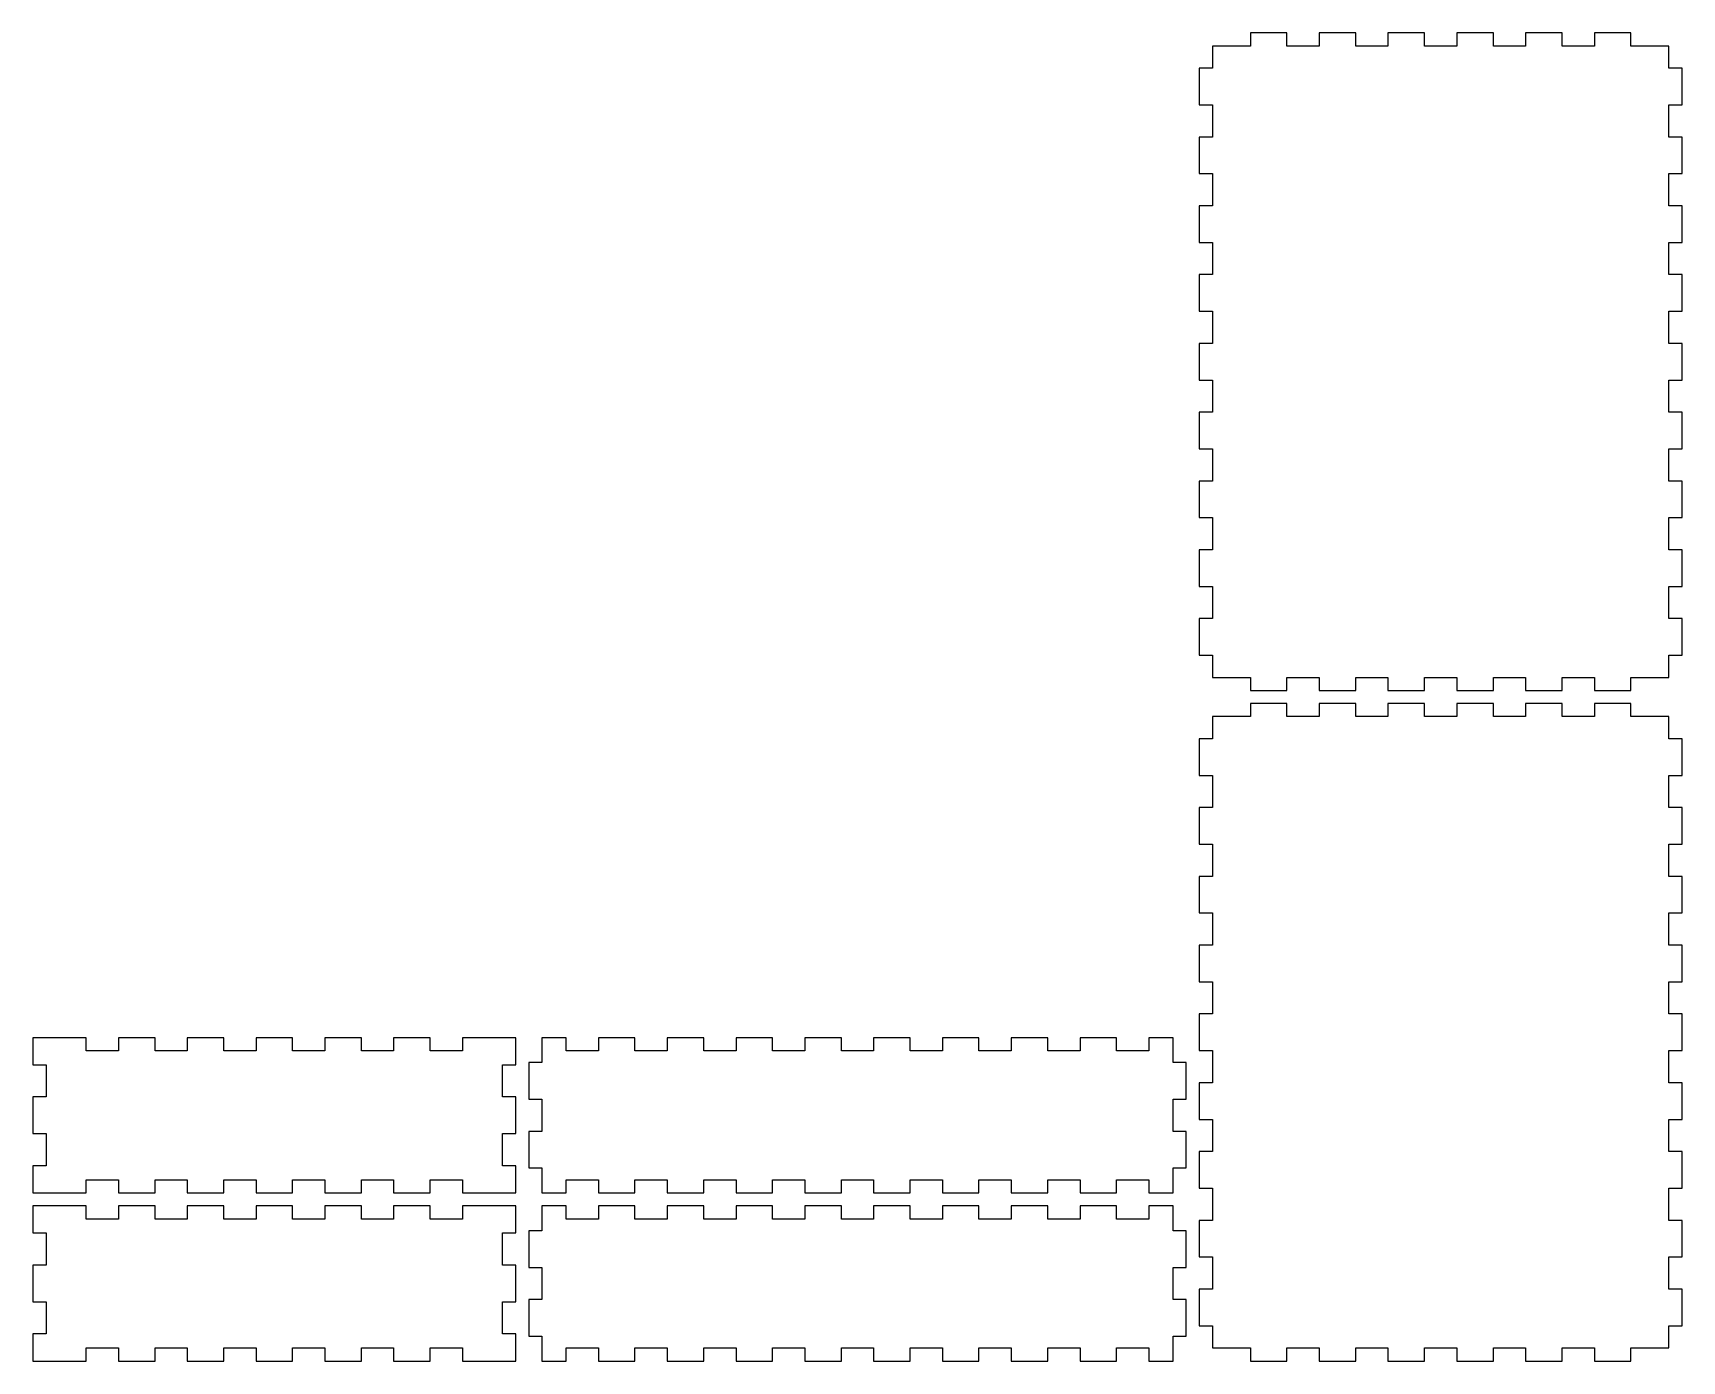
# Model space of a CAD drawing. Header units: millimetres. Extents: x 0 to 378, y 3 to 307.
import ezdxf

# ---------------------------------------------------------------- set-up
doc = ezdxf.new("R2010")
doc.units = ezdxf.units.MM

msp = doc.modelspace()

# ---------------------------------------------------------------- linework, layer by layer
at = {"layer": 'back_outsideCutPath'}
for p, q in [((12.1875, 77), (0, 77)), ((0, 77), (0, 70.8125)), ((12.1875, 74), (12.1875, 77)), ((27.9375, 77), (19.5625, 77)), ((19.5625, 77), (19.5625, 74)), ((27.9375, 74), (27.9375, 77)), ((43.6875, 77), (35.3125, 77)), ((35.3125, 77), (35.3125, 74)), ((43.6875, 74), (43.6875, 77)), ((59.4375, 77), (51.0625, 77)), ((51.0625, 77), (51.0625, 74)), ((59.4375, 74), (59.4375, 77)), ((75.1875, 77), (66.8125, 77)), ((66.8125, 77), (66.8125, 74)), ((75.1875, 74), (75.1875, 77)), ((90.9375, 77), (82.5625, 77)), ((82.5625, 77), (82.5625, 74)), ((90.9375, 74), (90.9375, 77)), ((110.5, 77), (98.3125, 77)), ((98.3125, 77), (98.3125, 74)), ((110.5, 70.8125), (110.5, 77)), ((19.5625, 74), (12.1875, 74)), ((35.3125, 74), (27.9375, 74)), ((51.0625, 74), (43.6875, 74)), ((66.8125, 74), (59.4375, 74)), ((82.5625, 74), (75.1875, 74)), ((98.3125, 74), (90.9375, 74)), ((0, 70.8125), (3, 70.8125)), ((3, 70.8125), (3, 63.4375)), ((107.5, 63.4375), (107.5, 70.8125)), ((107.5, 70.8125), (110.5, 70.8125)), ((3, 63.4375), (0, 63.4375)), ((0, 63.4375), (0, 55.0625)), ((110.5, 63.4375), (107.5, 63.4375)), ((110.5, 55.0625), (110.5, 63.4375)), ((0, 55.0625), (3, 55.0625)), ((3, 55.0625), (3, 47.6875)), ((107.5, 47.6875), (107.5, 55.0625)), ((107.5, 55.0625), (110.5, 55.0625)), ((3, 47.6875), (0, 47.6875)), ((0, 47.6875), (0, 41.5)), ((110.5, 47.6875), (107.5, 47.6875)), ((110.5, 41.5), (110.5, 47.6875)), ((12.1875, 44.5), (19.5625, 44.5)), ((12.1875, 41.5), (12.1875, 44.5)), ((19.5625, 44.5), (19.5625, 41.5)), ((27.9375, 41.5), (27.9375, 44.5)), ((27.9375, 44.5), (35.3125, 44.5)), ((35.3125, 44.5), (35.3125, 41.5)), ((43.6875, 41.5), (43.6875, 44.5)), ((43.6875, 44.5), (51.0625, 44.5)), ((51.0625, 44.5), (51.0625, 41.5)), ((59.4375, 41.5), (59.4375, 44.5)), ((59.4375, 44.5), (66.8125, 44.5)), ((66.8125, 44.5), (66.8125, 41.5)), ((75.1875, 41.5), (75.1875, 44.5)), ((75.1875, 44.5), (82.5625, 44.5)), ((82.5625, 44.5), (82.5625, 41.5)), ((90.9375, 41.5), (90.9375, 44.5)), ((90.9375, 44.5), (98.3125, 44.5)), ((98.3125, 44.5), (98.3125, 41.5)), ((0, 41.5), (12.1875, 41.5)), ((19.5625, 41.5), (27.9375, 41.5)), ((35.3125, 41.5), (43.6875, 41.5)), ((51.0625, 41.5), (59.4375, 41.5)), ((66.8125, 41.5), (75.1875, 41.5)), ((82.5625, 41.5), (90.9375, 41.5)), ((98.3125, 41.5), (110.5, 41.5))]:
    msp.add_line(p, q, dxfattribs=at)
at = {"layer": 'bottom_outsideCutPath'}
for p, q in [((287.0625, 307), (278.6875, 307)), ((278.6875, 307), (278.6875, 304)), ((287.0625, 304), (287.0625, 307)), ((302.8125, 307), (294.4375, 307)), ((294.4375, 307), (294.4375, 304)), ((302.8125, 304), (302.8125, 307)), ((318.5625, 307), (310.1875, 307)), ((310.1875, 307), (310.1875, 304)), ((318.5625, 304), (318.5625, 307)), ((334.3125, 307), (325.9375, 307)), ((325.9375, 307), (325.9375, 304)), ((334.3125, 304), (334.3125, 307)), ((350.0625, 307), (341.6875, 307)), ((341.6875, 307), (341.6875, 304)), ((350.0625, 304), (350.0625, 307)), ((365.8125, 307), (357.4375, 307)), ((357.4375, 307), (357.4375, 304)), ((365.8125, 304), (365.8125, 307)), ((278.6875, 304), (270, 304)), ((270, 304), (270, 298.9375)), ((294.4375, 304), (287.0625, 304)), ((310.1875, 304), (302.8125, 304)), ((325.9375, 304), (318.5625, 304)), ((341.6875, 304), (334.3125, 304)), ((357.4375, 304), (350.0625, 304)), ((374.5, 304), (365.8125, 304)), ((374.5, 298.9375), (374.5, 304)), ((270, 298.9375), (267, 298.9375)), ((267, 298.9375), (267, 290.5625)), ((377.5, 298.9375), (374.5, 298.9375)), ((377.5, 290.5625), (377.5, 298.9375)), ((267, 290.5625), (270, 290.5625)), ((270, 290.5625), (270, 283.1875)), ((374.5, 283.1875), (374.5, 290.5625)), ((374.5, 290.5625), (377.5, 290.5625)), ((270, 283.1875), (267, 283.1875)), ((267, 283.1875), (267, 274.8125)), ((377.5, 283.1875), (374.5, 283.1875)), ((377.5, 274.8125), (377.5, 283.1875)), ((267, 274.8125), (270, 274.8125)), ((270, 274.8125), (270, 267.4375)), ((374.5, 267.4375), (374.5, 274.8125)), ((374.5, 274.8125), (377.5, 274.8125)), ((270, 267.4375), (267, 267.4375)), ((267, 267.4375), (267, 259.0625)), ((377.5, 267.4375), (374.5, 267.4375)), ((377.5, 259.0625), (377.5, 267.4375)), ((267, 259.0625), (270, 259.0625)), ((270, 259.0625), (270, 251.6875)), ((374.5, 251.6875), (374.5, 259.0625)), ((374.5, 259.0625), (377.5, 259.0625)), ((270, 251.6875), (267, 251.6875)), ((267, 251.6875), (267, 243.3125)), ((377.5, 251.6875), (374.5, 251.6875)), ((377.5, 243.3125), (377.5, 251.6875)), ((267, 243.3125), (270, 243.3125)), ((270, 243.3125), (270, 235.9375)), ((374.5, 235.9375), (374.5, 243.3125)), ((374.5, 243.3125), (377.5, 243.3125)), ((270, 235.9375), (267, 235.9375)), ((267, 235.9375), (267, 227.5625)), ((377.5, 235.9375), (374.5, 235.9375)), ((377.5, 227.5625), (377.5, 235.9375)), ((267, 227.5625), (270, 227.5625)), ((270, 227.5625), (270, 220.1875)), ((374.5, 220.1875), (374.5, 227.5625)), ((374.5, 227.5625), (377.5, 227.5625)), ((270, 220.1875), (267, 220.1875)), ((267, 220.1875), (267, 211.8125)), ((377.5, 220.1875), (374.5, 220.1875)), ((377.5, 211.8125), (377.5, 220.1875)), ((267, 211.8125), (270, 211.8125)), ((270, 211.8125), (270, 204.4375)), ((374.5, 204.4375), (374.5, 211.8125)), ((374.5, 211.8125), (377.5, 211.8125)), ((270, 204.4375), (267, 204.4375)), ((267, 204.4375), (267, 196.0625)), ((377.5, 204.4375), (374.5, 204.4375)), ((377.5, 196.0625), (377.5, 204.4375)), ((267, 196.0625), (270, 196.0625)), ((270, 196.0625), (270, 188.6875)), ((374.5, 188.6875), (374.5, 196.0625)), ((374.5, 196.0625), (377.5, 196.0625)), ((270, 188.6875), (267, 188.6875)), ((267, 188.6875), (267, 180.3125)), ((377.5, 188.6875), (374.5, 188.6875)), ((377.5, 180.3125), (377.5, 188.6875)), ((267, 180.3125), (270, 180.3125)), ((270, 180.3125), (270, 172.9375)), ((374.5, 172.9375), (374.5, 180.3125)), ((374.5, 180.3125), (377.5, 180.3125)), ((270, 172.9375), (267, 172.9375)), ((267, 172.9375), (267, 164.5625)), ((377.5, 172.9375), (374.5, 172.9375)), ((377.5, 164.5625), (377.5, 172.9375)), ((267, 164.5625), (270, 164.5625)), ((270, 164.5625), (270, 159.5)), ((374.5, 159.5), (374.5, 164.5625)), ((374.5, 164.5625), (377.5, 164.5625)), ((270, 159.5), (278.6875, 159.5)), ((278.6875, 159.5), (278.6875, 156.5)), ((287.0625, 159.5), (294.4375, 159.5)), ((287.0625, 156.5), (287.0625, 159.5)), ((294.4375, 159.5), (294.4375, 156.5)), ((302.8125, 156.5), (302.8125, 159.5)), ((302.8125, 159.5), (310.1875, 159.5)), ((310.1875, 159.5), (310.1875, 156.5)), ((318.5625, 156.5), (318.5625, 159.5)), ((318.5625, 159.5), (325.9375, 159.5)), ((325.9375, 159.5), (325.9375, 156.5)), ((334.3125, 156.5), (334.3125, 159.5)), ((334.3125, 159.5), (341.6875, 159.5)), ((341.6875, 159.5), (341.6875, 156.5)), ((350.0625, 156.5), (350.0625, 159.5)), ((350.0625, 159.5), (357.4375, 159.5)), ((357.4375, 159.5), (357.4375, 156.5)), ((365.8125, 156.5), (365.8125, 159.5)), ((365.8125, 159.5), (374.5, 159.5)), ((278.6875, 156.5), (287.0625, 156.5)), ((294.4375, 156.5), (302.8125, 156.5)), ((310.1875, 156.5), (318.5625, 156.5)), ((325.9375, 156.5), (334.3125, 156.5)), ((341.6875, 156.5), (350.0625, 156.5)), ((357.4375, 156.5), (365.8125, 156.5))]:
    msp.add_line(p, q, dxfattribs=at)
at = {"layer": 'front_outsideCutPath'}
for p, q in [((12.1875, 38.5), (0, 38.5)), ((0, 38.5), (0, 32.3125)), ((12.1875, 35.5), (12.1875, 38.5)), ((27.9375, 38.5), (19.5625, 38.5)), ((19.5625, 38.5), (19.5625, 35.5)), ((27.9375, 35.5), (27.9375, 38.5)), ((43.6875, 38.5), (35.3125, 38.5)), ((35.3125, 38.5), (35.3125, 35.5)), ((43.6875, 35.5), (43.6875, 38.5)), ((59.4375, 38.5), (51.0625, 38.5)), ((51.0625, 38.5), (51.0625, 35.5)), ((59.4375, 35.5), (59.4375, 38.5)), ((75.1875, 38.5), (66.8125, 38.5)), ((66.8125, 38.5), (66.8125, 35.5)), ((75.1875, 35.5), (75.1875, 38.5)), ((90.9375, 38.5), (82.5625, 38.5)), ((82.5625, 38.5), (82.5625, 35.5)), ((90.9375, 35.5), (90.9375, 38.5)), ((110.5, 38.5), (98.3125, 38.5)), ((98.3125, 38.5), (98.3125, 35.5)), ((110.5, 32.3125), (110.5, 38.5)), ((19.5625, 35.5), (12.1875, 35.5)), ((35.3125, 35.5), (27.9375, 35.5)), ((51.0625, 35.5), (43.6875, 35.5)), ((66.8125, 35.5), (59.4375, 35.5)), ((82.5625, 35.5), (75.1875, 35.5)), ((98.3125, 35.5), (90.9375, 35.5)), ((0, 32.3125), (3, 32.3125)), ((3, 32.3125), (3, 24.9375)), ((107.5, 24.9375), (107.5, 32.3125)), ((107.5, 32.3125), (110.5, 32.3125)), ((3, 24.9375), (0, 24.9375)), ((0, 24.9375), (0, 16.5625)), ((110.5, 24.9375), (107.5, 24.9375)), ((110.5, 16.5625), (110.5, 24.9375)), ((0, 16.5625), (3, 16.5625)), ((3, 16.5625), (3, 9.1875)), ((107.5, 9.1875), (107.5, 16.5625)), ((107.5, 16.5625), (110.5, 16.5625)), ((3, 9.1875), (0, 9.1875)), ((0, 9.1875), (0, 3)), ((110.5, 9.1875), (107.5, 9.1875)), ((110.5, 3), (110.5, 9.1875)), ((12.1875, 6), (19.5625, 6)), ((12.1875, 3), (12.1875, 6)), ((19.5625, 6), (19.5625, 3)), ((27.9375, 3), (27.9375, 6)), ((27.9375, 6), (35.3125, 6)), ((35.3125, 6), (35.3125, 3)), ((43.6875, 3), (43.6875, 6)), ((43.6875, 6), (51.0625, 6)), ((51.0625, 6), (51.0625, 3)), ((59.4375, 3), (59.4375, 6)), ((59.4375, 6), (66.8125, 6)), ((66.8125, 6), (66.8125, 3)), ((75.1875, 3), (75.1875, 6)), ((75.1875, 6), (82.5625, 6)), ((82.5625, 6), (82.5625, 3)), ((90.9375, 3), (90.9375, 6)), ((90.9375, 6), (98.3125, 6)), ((98.3125, 6), (98.3125, 3)), ((0, 3), (12.1875, 3)), ((19.5625, 3), (27.9375, 3)), ((35.3125, 3), (43.6875, 3)), ((51.0625, 3), (59.4375, 3)), ((66.8125, 3), (75.1875, 3)), ((82.5625, 3), (90.9375, 3)), ((98.3125, 3), (110.5, 3))]:
    msp.add_line(p, q, dxfattribs=at)
at = {"layer": 'left_outsideCutPath'}
for p, q in [((122.0625, 38.5), (116.5, 38.5)), ((116.5, 38.5), (116.5, 32.8125)), ((122.0625, 35.5), (122.0625, 38.5)), ((137.8125, 38.5), (129.4375, 38.5)), ((129.4375, 38.5), (129.4375, 35.5)), ((137.8125, 35.5), (137.8125, 38.5)), ((153.5625, 38.5), (145.1875, 38.5)), ((145.1875, 38.5), (145.1875, 35.5)), ((153.5625, 35.5), (153.5625, 38.5)), ((169.3125, 38.5), (160.9375, 38.5)), ((160.9375, 38.5), (160.9375, 35.5)), ((169.3125, 35.5), (169.3125, 38.5)), ((185.0625, 38.5), (176.6875, 38.5)), ((176.6875, 38.5), (176.6875, 35.5)), ((185.0625, 35.5), (185.0625, 38.5)), ((200.8125, 38.5), (192.4375, 38.5)), ((192.4375, 38.5), (192.4375, 35.5)), ((200.8125, 35.5), (200.8125, 38.5)), ((216.5625, 38.5), (208.1875, 38.5)), ((208.1875, 38.5), (208.1875, 35.5)), ((216.5625, 35.5), (216.5625, 38.5)), ((232.3125, 38.5), (223.9375, 38.5)), ((223.9375, 38.5), (223.9375, 35.5)), ((232.3125, 35.5), (232.3125, 38.5)), ((248.0625, 38.5), (239.6875, 38.5)), ((239.6875, 38.5), (239.6875, 35.5)), ((248.0625, 35.5), (248.0625, 38.5)), ((261, 38.5), (255.4375, 38.5)), ((255.4375, 38.5), (255.4375, 35.5)), ((261, 32.8125), (261, 38.5)), ((129.4375, 35.5), (122.0625, 35.5)), ((145.1875, 35.5), (137.8125, 35.5)), ((160.9375, 35.5), (153.5625, 35.5)), ((176.6875, 35.5), (169.3125, 35.5)), ((192.4375, 35.5), (185.0625, 35.5)), ((208.1875, 35.5), (200.8125, 35.5)), ((223.9375, 35.5), (216.5625, 35.5)), ((239.6875, 35.5), (232.3125, 35.5)), ((255.4375, 35.5), (248.0625, 35.5)), ((116.5, 32.8125), (113.5, 32.8125)), ((113.5, 32.8125), (113.5, 24.4375)), ((264, 32.8125), (261, 32.8125)), ((264, 24.4375), (264, 32.8125)), ((113.5, 24.4375), (116.5, 24.4375)), ((116.5, 24.4375), (116.5, 17.0625)), ((261, 17.0625), (261, 24.4375)), ((261, 24.4375), (264, 24.4375)), ((116.5, 17.0625), (113.5, 17.0625)), ((113.5, 17.0625), (113.5, 8.6875)), ((264, 17.0625), (261, 17.0625)), ((264, 8.6875), (264, 17.0625)), ((113.5, 8.6875), (116.5, 8.6875)), ((116.5, 8.6875), (116.5, 3)), ((261, 3), (261, 8.6875)), ((261, 8.6875), (264, 8.6875)), ((122.0625, 6), (129.4375, 6)), ((122.0625, 3), (122.0625, 6)), ((129.4375, 6), (129.4375, 3)), ((137.8125, 3), (137.8125, 6)), ((137.8125, 6), (145.1875, 6)), ((145.1875, 6), (145.1875, 3)), ((153.5625, 3), (153.5625, 6)), ((153.5625, 6), (160.9375, 6)), ((160.9375, 6), (160.9375, 3)), ((169.3125, 3), (169.3125, 6)), ((169.3125, 6), (176.6875, 6)), ((176.6875, 6), (176.6875, 3)), ((185.0625, 3), (185.0625, 6)), ((185.0625, 6), (192.4375, 6)), ((192.4375, 6), (192.4375, 3)), ((200.8125, 3), (200.8125, 6)), ((200.8125, 6), (208.1875, 6)), ((208.1875, 6), (208.1875, 3)), ((216.5625, 3), (216.5625, 6)), ((216.5625, 6), (223.9375, 6)), ((223.9375, 6), (223.9375, 3)), ((232.3125, 3), (232.3125, 6)), ((232.3125, 6), (239.6875, 6)), ((239.6875, 6), (239.6875, 3)), ((248.0625, 3), (248.0625, 6)), ((248.0625, 6), (255.4375, 6)), ((255.4375, 6), (255.4375, 3)), ((116.5, 3), (122.0625, 3)), ((129.4375, 3), (137.8125, 3)), ((145.1875, 3), (153.5625, 3)), ((160.9375, 3), (169.3125, 3)), ((176.6875, 3), (185.0625, 3)), ((192.4375, 3), (200.8125, 3)), ((208.1875, 3), (216.5625, 3)), ((223.9375, 3), (232.3125, 3)), ((239.6875, 3), (248.0625, 3)), ((255.4375, 3), (261, 3))]:
    msp.add_line(p, q, dxfattribs=at)
at = {"layer": 'right_outsideCutPath'}
for p, q in [((122.0625, 77), (116.5, 77)), ((116.5, 77), (116.5, 71.3125)), ((122.0625, 74), (122.0625, 77)), ((137.8125, 77), (129.4375, 77)), ((129.4375, 77), (129.4375, 74)), ((137.8125, 74), (137.8125, 77)), ((153.5625, 77), (145.1875, 77)), ((145.1875, 77), (145.1875, 74)), ((153.5625, 74), (153.5625, 77)), ((169.3125, 77), (160.9375, 77)), ((160.9375, 77), (160.9375, 74)), ((169.3125, 74), (169.3125, 77)), ((185.0625, 77), (176.6875, 77)), ((176.6875, 77), (176.6875, 74)), ((185.0625, 74), (185.0625, 77)), ((200.8125, 77), (192.4375, 77)), ((192.4375, 77), (192.4375, 74)), ((200.8125, 74), (200.8125, 77)), ((216.5625, 77), (208.1875, 77)), ((208.1875, 77), (208.1875, 74)), ((216.5625, 74), (216.5625, 77)), ((232.3125, 77), (223.9375, 77)), ((223.9375, 77), (223.9375, 74)), ((232.3125, 74), (232.3125, 77)), ((248.0625, 77), (239.6875, 77)), ((239.6875, 77), (239.6875, 74)), ((248.0625, 74), (248.0625, 77)), ((261, 77), (255.4375, 77)), ((255.4375, 77), (255.4375, 74)), ((261, 71.3125), (261, 77)), ((129.4375, 74), (122.0625, 74)), ((145.1875, 74), (137.8125, 74)), ((160.9375, 74), (153.5625, 74)), ((176.6875, 74), (169.3125, 74)), ((192.4375, 74), (185.0625, 74)), ((208.1875, 74), (200.8125, 74)), ((223.9375, 74), (216.5625, 74)), ((239.6875, 74), (232.3125, 74)), ((255.4375, 74), (248.0625, 74)), ((116.5, 71.3125), (113.5, 71.3125)), ((113.5, 71.3125), (113.5, 62.9375)), ((264, 71.3125), (261, 71.3125)), ((264, 62.9375), (264, 71.3125)), ((113.5, 62.9375), (116.5, 62.9375)), ((116.5, 62.9375), (116.5, 55.5625)), ((261, 55.5625), (261, 62.9375)), ((261, 62.9375), (264, 62.9375)), ((116.5, 55.5625), (113.5, 55.5625)), ((113.5, 55.5625), (113.5, 47.1875)), ((264, 55.5625), (261, 55.5625)), ((264, 47.1875), (264, 55.5625)), ((113.5, 47.1875), (116.5, 47.1875)), ((116.5, 47.1875), (116.5, 41.5)), ((261, 41.5), (261, 47.1875)), ((261, 47.1875), (264, 47.1875)), ((122.0625, 44.5), (129.4375, 44.5)), ((122.0625, 41.5), (122.0625, 44.5)), ((129.4375, 44.5), (129.4375, 41.5)), ((137.8125, 41.5), (137.8125, 44.5)), ((137.8125, 44.5), (145.1875, 44.5)), ((145.1875, 44.5), (145.1875, 41.5)), ((153.5625, 41.5), (153.5625, 44.5)), ((153.5625, 44.5), (160.9375, 44.5)), ((160.9375, 44.5), (160.9375, 41.5)), ((169.3125, 41.5), (169.3125, 44.5)), ((169.3125, 44.5), (176.6875, 44.5)), ((176.6875, 44.5), (176.6875, 41.5)), ((185.0625, 41.5), (185.0625, 44.5)), ((185.0625, 44.5), (192.4375, 44.5)), ((192.4375, 44.5), (192.4375, 41.5)), ((200.8125, 41.5), (200.8125, 44.5)), ((200.8125, 44.5), (208.1875, 44.5)), ((208.1875, 44.5), (208.1875, 41.5)), ((216.5625, 41.5), (216.5625, 44.5)), ((216.5625, 44.5), (223.9375, 44.5)), ((223.9375, 44.5), (223.9375, 41.5)), ((232.3125, 41.5), (232.3125, 44.5)), ((232.3125, 44.5), (239.6875, 44.5)), ((239.6875, 44.5), (239.6875, 41.5)), ((248.0625, 41.5), (248.0625, 44.5)), ((248.0625, 44.5), (255.4375, 44.5)), ((255.4375, 44.5), (255.4375, 41.5)), ((116.5, 41.5), (122.0625, 41.5)), ((129.4375, 41.5), (137.8125, 41.5)), ((145.1875, 41.5), (153.5625, 41.5)), ((160.9375, 41.5), (169.3125, 41.5)), ((176.6875, 41.5), (185.0625, 41.5)), ((192.4375, 41.5), (200.8125, 41.5)), ((208.1875, 41.5), (216.5625, 41.5)), ((223.9375, 41.5), (232.3125, 41.5)), ((239.6875, 41.5), (248.0625, 41.5)), ((255.4375, 41.5), (261, 41.5))]:
    msp.add_line(p, q, dxfattribs=at)
at = {"layer": 'top_outsideCutPath'}
for p, q in [((287.0625, 153.5), (278.6875, 153.5)), ((278.6875, 153.5), (278.6875, 150.5)), ((287.0625, 150.5), (287.0625, 153.5)), ((302.8125, 153.5), (294.4375, 153.5)), ((294.4375, 153.5), (294.4375, 150.5)), ((302.8125, 150.5), (302.8125, 153.5)), ((318.5625, 153.5), (310.1875, 153.5)), ((310.1875, 153.5), (310.1875, 150.5)), ((318.5625, 150.5), (318.5625, 153.5)), ((334.3125, 153.5), (325.9375, 153.5)), ((325.9375, 153.5), (325.9375, 150.5)), ((334.3125, 150.5), (334.3125, 153.5)), ((350.0625, 153.5), (341.6875, 153.5)), ((341.6875, 153.5), (341.6875, 150.5)), ((350.0625, 150.5), (350.0625, 153.5)), ((365.8125, 153.5), (357.4375, 153.5)), ((357.4375, 153.5), (357.4375, 150.5)), ((365.8125, 150.5), (365.8125, 153.5)), ((278.6875, 150.5), (270, 150.5)), ((270, 150.5), (270, 145.4375)), ((294.4375, 150.5), (287.0625, 150.5)), ((310.1875, 150.5), (302.8125, 150.5)), ((325.9375, 150.5), (318.5625, 150.5)), ((341.6875, 150.5), (334.3125, 150.5)), ((357.4375, 150.5), (350.0625, 150.5)), ((374.5, 150.5), (365.8125, 150.5)), ((374.5, 145.4375), (374.5, 150.5)), ((270, 145.4375), (267, 145.4375)), ((267, 145.4375), (267, 137.0625)), ((377.5, 145.4375), (374.5, 145.4375)), ((377.5, 137.0625), (377.5, 145.4375)), ((267, 137.0625), (270, 137.0625)), ((270, 137.0625), (270, 129.6875)), ((374.5, 129.6875), (374.5, 137.0625)), ((374.5, 137.0625), (377.5, 137.0625)), ((270, 129.6875), (267, 129.6875)), ((267, 129.6875), (267, 121.3125)), ((377.5, 129.6875), (374.5, 129.6875)), ((377.5, 121.3125), (377.5, 129.6875)), ((267, 121.3125), (270, 121.3125)), ((270, 121.3125), (270, 113.9375)), ((374.5, 113.9375), (374.5, 121.3125)), ((374.5, 121.3125), (377.5, 121.3125)), ((270, 113.9375), (267, 113.9375)), ((267, 113.9375), (267, 105.5625)), ((377.5, 113.9375), (374.5, 113.9375)), ((377.5, 105.5625), (377.5, 113.9375)), ((267, 105.5625), (270, 105.5625)), ((270, 105.5625), (270, 98.1875)), ((374.5, 98.1875), (374.5, 105.5625)), ((374.5, 105.5625), (377.5, 105.5625)), ((270, 98.1875), (267, 98.1875)), ((267, 98.1875), (267, 89.8125)), ((377.5, 98.1875), (374.5, 98.1875)), ((377.5, 89.8125), (377.5, 98.1875)), ((267, 89.8125), (270, 89.8125)), ((270, 89.8125), (270, 82.4375)), ((374.5, 82.4375), (374.5, 89.8125)), ((374.5, 89.8125), (377.5, 89.8125)), ((270, 82.4375), (267, 82.4375)), ((267, 82.4375), (267, 74.0625)), ((377.5, 82.4375), (374.5, 82.4375)), ((377.5, 74.0625), (377.5, 82.4375)), ((267, 74.0625), (270, 74.0625)), ((270, 74.0625), (270, 66.6875)), ((374.5, 66.6875), (374.5, 74.0625)), ((374.5, 74.0625), (377.5, 74.0625)), ((270, 66.6875), (267, 66.6875)), ((267, 66.6875), (267, 58.3125)), ((377.5, 66.6875), (374.5, 66.6875)), ((377.5, 58.3125), (377.5, 66.6875)), ((267, 58.3125), (270, 58.3125)), ((270, 58.3125), (270, 50.9375)), ((374.5, 50.9375), (374.5, 58.3125)), ((374.5, 58.3125), (377.5, 58.3125)), ((270, 50.9375), (267, 50.9375)), ((267, 50.9375), (267, 42.5625)), ((377.5, 50.9375), (374.5, 50.9375)), ((377.5, 42.5625), (377.5, 50.9375)), ((267, 42.5625), (270, 42.5625)), ((270, 42.5625), (270, 35.1875)), ((374.5, 35.1875), (374.5, 42.5625)), ((374.5, 42.5625), (377.5, 42.5625)), ((270, 35.1875), (267, 35.1875)), ((267, 35.1875), (267, 26.8125)), ((377.5, 35.1875), (374.5, 35.1875)), ((377.5, 26.8125), (377.5, 35.1875)), ((267, 26.8125), (270, 26.8125)), ((270, 26.8125), (270, 19.4375)), ((374.5, 19.4375), (374.5, 26.8125)), ((374.5, 26.8125), (377.5, 26.8125)), ((270, 19.4375), (267, 19.4375)), ((267, 19.4375), (267, 11.0625)), ((377.5, 19.4375), (374.5, 19.4375)), ((377.5, 11.0625), (377.5, 19.4375)), ((267, 11.0625), (270, 11.0625)), ((270, 11.0625), (270, 6)), ((374.5, 6), (374.5, 11.0625)), ((374.5, 11.0625), (377.5, 11.0625)), ((270, 6), (278.6875, 6)), ((278.6875, 6), (278.6875, 3)), ((287.0625, 6), (294.4375, 6)), ((287.0625, 3), (287.0625, 6)), ((294.4375, 6), (294.4375, 3)), ((302.8125, 3), (302.8125, 6)), ((302.8125, 6), (310.1875, 6)), ((310.1875, 6), (310.1875, 3)), ((318.5625, 3), (318.5625, 6)), ((318.5625, 6), (325.9375, 6)), ((325.9375, 6), (325.9375, 3)), ((334.3125, 3), (334.3125, 6)), ((334.3125, 6), (341.6875, 6)), ((341.6875, 6), (341.6875, 3)), ((350.0625, 3), (350.0625, 6)), ((350.0625, 6), (357.4375, 6)), ((357.4375, 6), (357.4375, 3)), ((365.8125, 3), (365.8125, 6)), ((365.8125, 6), (374.5, 6)), ((278.6875, 3), (287.0625, 3)), ((294.4375, 3), (302.8125, 3)), ((310.1875, 3), (318.5625, 3)), ((325.9375, 3), (334.3125, 3)), ((341.6875, 3), (350.0625, 3)), ((357.4375, 3), (365.8125, 3))]:
    msp.add_line(p, q, dxfattribs=at)

doc.saveas('drawing.dxf')
